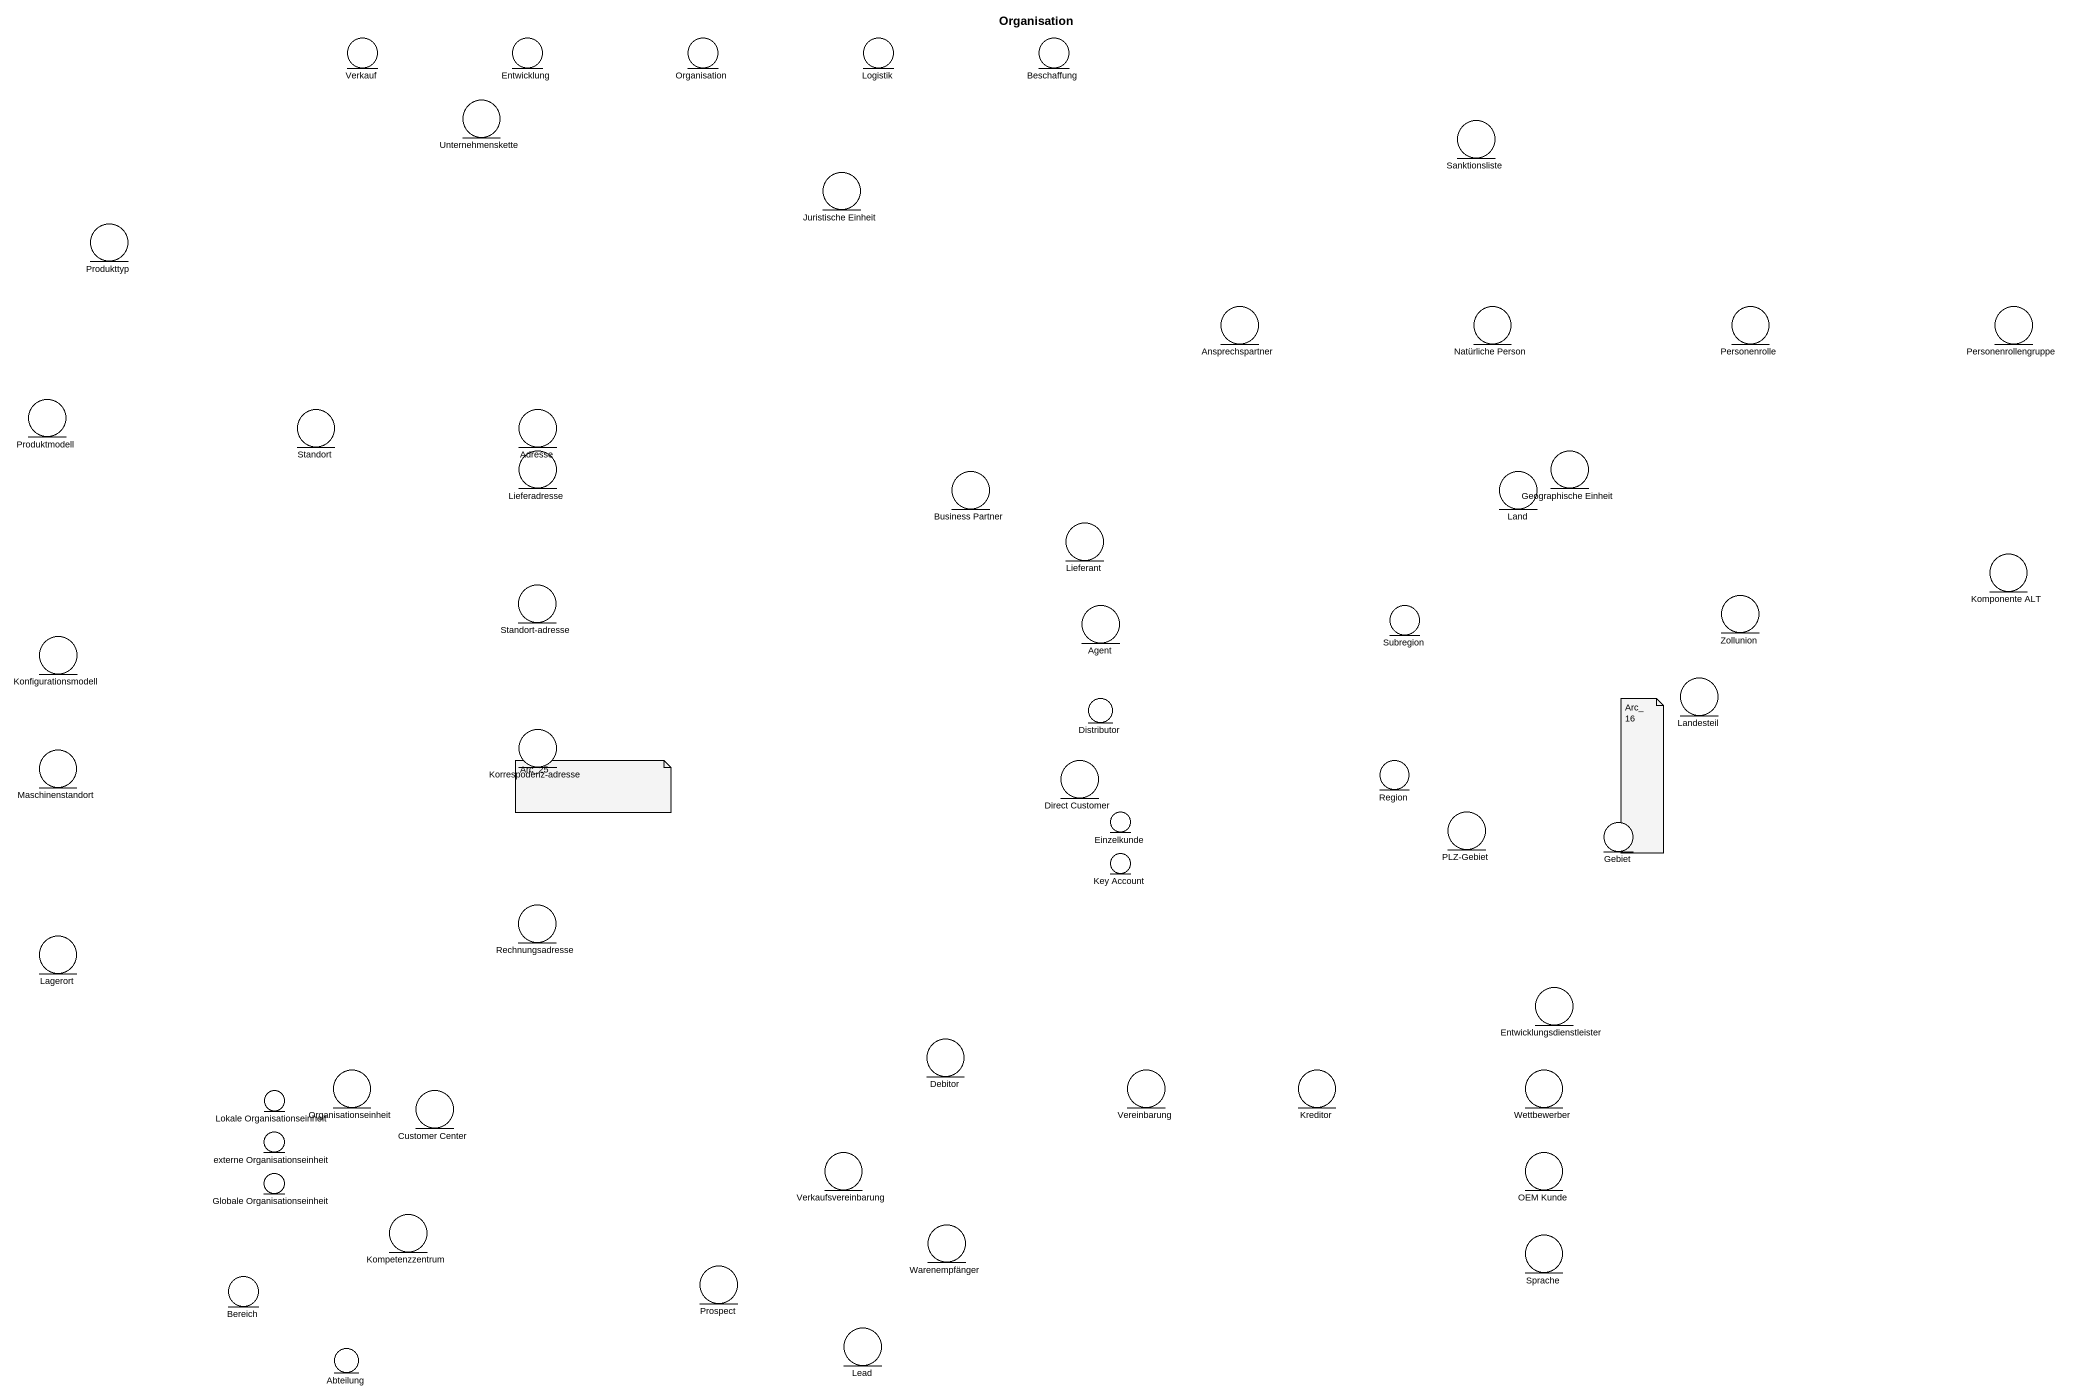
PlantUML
@startuml
title Organisation
entity Verkauf
entity Entwicklung
entity Organisation
entity Logistik
entity Beschaffung
entity Unternehmenskette
entity Sanktionsliste
entity "Juristische Einheit" as Juristische_Einheit
entity Produkttyp
entity Ansprechspartner
entity "Natürliche Person" as Natürliche_Person
entity Personenrolle
entity Personenrollengruppe
entity Produktmodell
entity Standort
entity Adresse
entity Lieferadresse
entity "Business Partner" as Business_Partner
entity "Geographische Einheit" as Geographische_Einheit
entity Land
entity Lieferant
entity "Standort-adresse" as Standort_adresse
entity "Komponente ALT" as Komponente_ALT
entity "Agent" as Agent_
entity Subregion
entity Zollunion
entity Konfigurationsmodell
entity Distributor
entity Landesteil
entity "Korrespodenz-adresse" as Korrespodenz_adresse
entity Maschinenstandort
entity "Direct Customer" as Direct_Customer
entity Region
entity Einzelkunde
entity "PLZ-Gebiet" as PLZ_Gebiet
entity "Key Account" as Key_Account
entity Gebiet
entity Lagerort
entity Rechnungsadresse
entity Entwicklungsdienstleister
entity Debitor
entity Organisationseinheit
entity "Lokale Organisationseinheit" as Lokale_Organisationseinheit
entity "Customer Center" as Customer_Center
entity Vereinbarung
entity Kreditor
entity Wettbewerber
entity "externe Organisationseinheit" as externe_Organisationseinheit
entity Verkaufsvereinbarung
entity "OEM Kunde" as OEM_Kunde
entity "Globale Organisationseinheit" as Globale_Organisationseinheit
entity Kompetenzzentrum
entity Warenempfänger
entity Sprache
entity Bereich
entity Prospect
entity Abteilung
entity Lead
note as N1
  Arc_16
end note
note as N2
  Arc_25
end note
@enduml
